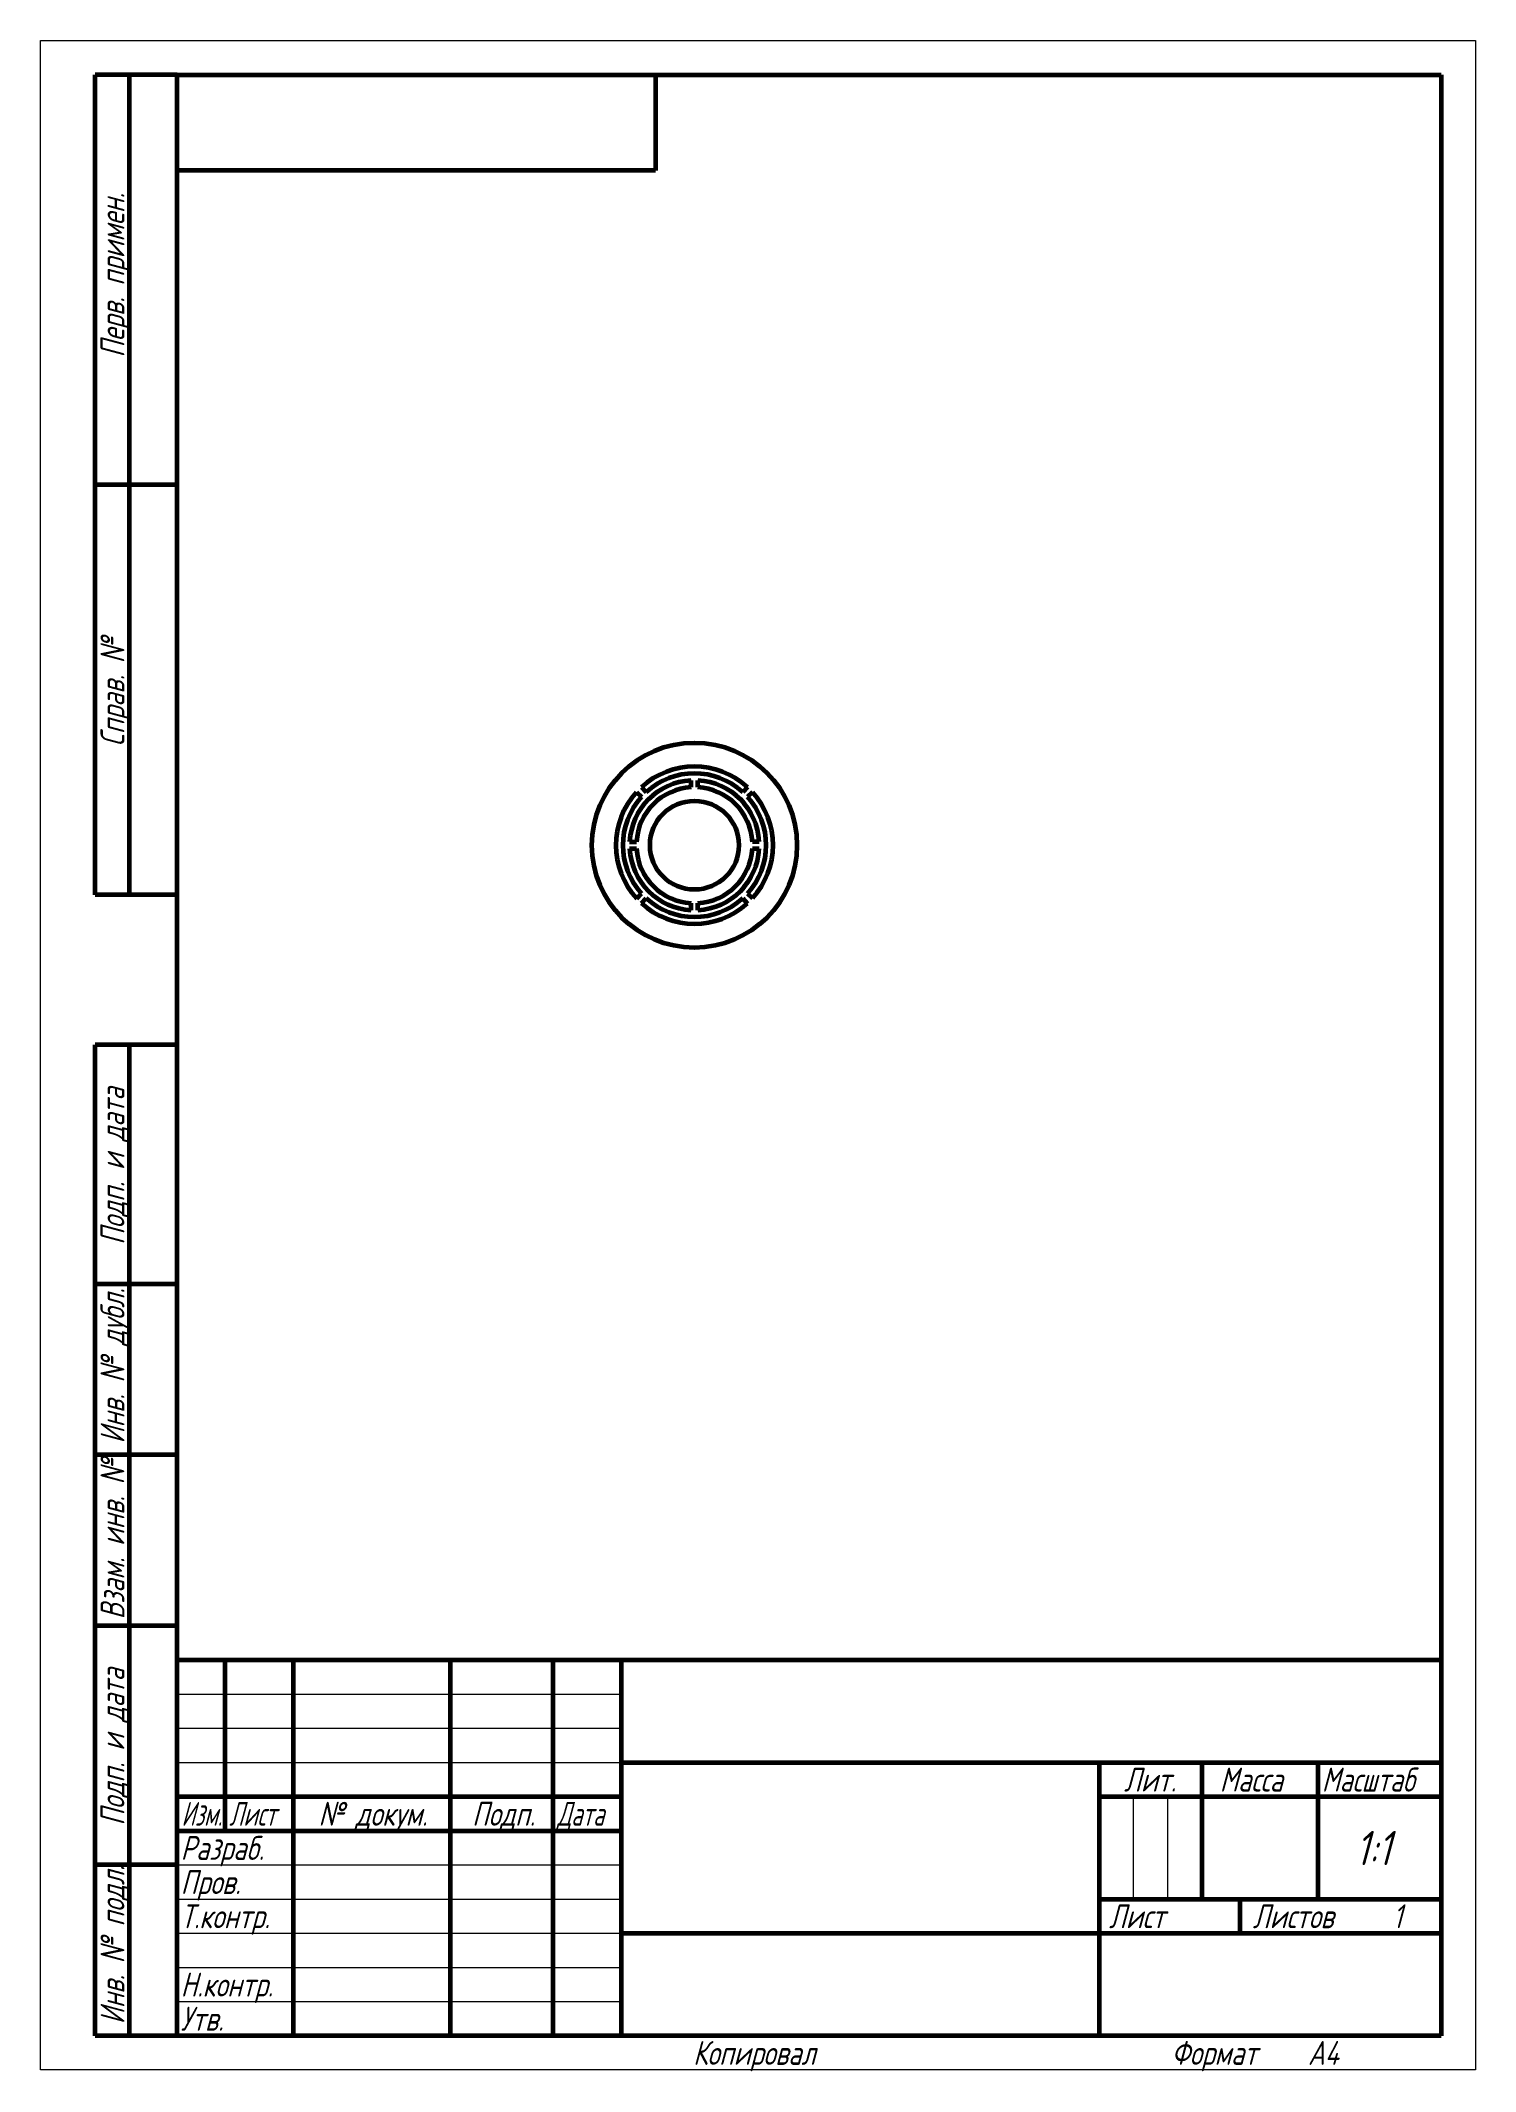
# Model space of a CAD drawing. Header units: millimetres. Extents: x 0 to 210, y 0 to 297.
import ezdxf

# ---------------------------------------------------------------- set-up
doc = ezdxf.new("R2010")
doc.units = ezdxf.units.MM
doc.linetypes.add('K5LT_BASIC', pattern=[0])
doc.linetypes.add('K5LT_THIN', pattern=[0])
doc.styles.add('KTEXTSTYLE', font='GOST_AU.SHX', dxfattribs={"width": 0.96, "height": 5})

# ---------------------------------------------------------------- blocks, each defined once
blk = doc.blocks.new('U0')
at = {"color": 7, "linetype": 'K5LT_THIN', "lineweight": 18}
for p, q in [((0, 0), (0, 297)), ((0, 297), (210, 297)), ((210, 297), (210, 0)), ((20, 55), (85, 55)), ((20, 50), (85, 50)), ((20, 45), (85, 45)), ((159.96, 25), (159.96, 40)), ((164.98, 25), (164.98, 40)), ((20, 30), (85, 30)), ((20, 25), (85, 25)), ((20, 20), (85, 20)), ((20, 15), (85, 15)), ((20, 10), (85, 10)), ((210, 0), (0, 0))]:
    blk.add_line(p, q, dxfattribs=at)
at = {"color": 150, "linetype": 'K5LT_BASIC', "lineweight": 60, "true_color": 0x0080ff}
for p, q in [((8, 172), (8, 292)), ((20, 292), (8, 292)), ((13, 172), (13, 292)), ((20, 5), (20, 292)), ((20, 292), (205, 292)), ((90, 292), (90, 278)), ((205, 292), (205, 5)), ((90, 278), (20, 278)), ((20, 232), (8, 232)), ((20, 172), (8, 172)), ((8, 5), (8, 150)), ((20, 150), (8, 150)), ((13, 5), (13, 150)), ((20, 115), (8, 115)), ((20, 90), (8, 90)), ((20, 65), (8, 65)), ((20, 60), (205, 60)), ((20, 5), (20, 60)), ((27, 35), (27, 60)), ((37, 5), (37, 60)), ((60, 5), (60, 60)), ((75, 5), (75, 60)), ((85, 5), (85, 60)), ((85, 45), (205, 45)), ((155, 5), (155, 45)), ((170, 25), (170, 45)), ((187, 25), (187, 45)), ((20, 40), (85, 40)), ((155, 40), (170, 40)), ((170, 40), (205, 40)), ((20, 35), (85, 35)), ((20, 30), (8, 30)), ((155, 25), (205, 25)), ((175.57, 20), (175.57, 25)), ((85, 20), (155, 20)), ((155, 20), (205, 20)), ((20, 5), (8, 5)), ((205, 5), (20, 5))]:
    blk.add_line(p, q, dxfattribs=at)
at = {"color": 7, "char_height": 3.5, "attachment_point": 1, "rotation": 90, "style": 'KTEXTSTYLE'}
for s, insert in [('\\H3.5;\\W0.965;\\Q15;\\Q15;Перв. примен.', (8.77, 250.61)), ('\\H3.5;\\W0.965;\\Q15;\\Q15;Справ. №', (8.77, 193.68)), ('\\H3.5;\\W0.965;\\Q15;\\Q15;Подп. и дата', (8.77, 120.75)), ('\\H3.5;\\W0.965;\\Q15;\\Q15;Инв. № дубл.', (8.77, 91.67)), ('\\H3.5;\\W0.965;\\Q15;\\Q15;Взам. инв. №', (8.77, 65.94)), ('\\H3.5;\\W0.965;\\Q15;\\Q15;Подп. и дата', (8.77, 35.75)), ('\\H3.5;\\W0.965;\\Q15;\\Q15;Инв. № подл.', (8.77, 6.67))]:
    blk.add_mtext(s, dxfattribs=dict(at, insert=insert))
at = {"color": 7, "attachment_point": 1, "style": 'KTEXTSTYLE'}
for s, insert, char_height in [('\\H3.5;\\W0.965;\\Q15;\\Q15;Лит.', (158.56, 44.23), 3.5), ('\\H3.5;\\W0.965;\\Q15;\\Q15;Масса', (172.58, 44.23), 3.5), ('\\H3.5;\\W0.965;\\Q15;\\Q15;\\W0.941;Масштаб', (187.52, 44.23), 3.5), ('\\H3.5;\\W0.965;\\Q15;\\Q15;\\W0.797;Изм.', (20.61, 39.23), 3.5), ('\\H3.5;\\W0.965;\\Q15;\\Q15;\\W0.807;Лист', (27.6, 39.23), 3.5), ('\\H3.5;\\W0.965;\\Q15;\\Q15;№ докум.', (40.67, 39.23), 3.5), ('\\H3.5;\\W0.965;\\Q15;\\Q15;Подп.', (63.15, 39.23), 3.5), ('\\H3.5;\\W0.965;\\Q15;\\Q15;\\W0.807;Дата', (75.6, 39.23), 3.5), ('\\H3.5;\\W0.965;\\Q15;\\Q15;Разраб.', (20.5, 34.23), 3.5), ('\\H3.5;\\W0.965;\\Q15;\\Q15;\\H5.00;1:1', (192.44, 34.97), 5), ('\\H3.5;\\W0.965;\\Q15;\\Q15;Пров.', (20.5, 29.23), 3.5), ('\\H3.5;\\W0.965;\\Q15;\\Q15;Т.контр.', (20.5, 24.23), 3.5), ('\\H3.5;\\W0.965;\\Q15;\\Q15;Лист', (156.36, 24.23), 3.5), ('\\H3.5;\\W0.965;\\Q15;\\Q15;Листов', (177.41, 24.23), 3.5), ('\\H3.5;\\W0.965;\\Q15;\\Q15;1', (197.91, 24.23), 3.5), ('\\H3.5;\\W0.965;\\Q15;\\Q15;Н.контр.', (20.5, 14.23), 3.5), ('\\H3.5;\\W0.965;\\Q15;\\Q15;Утв.', (20.5, 9.23), 3.5), ('\\H3.5;\\W0.965;\\Q15;\\Q15;Копировал', (95.5, 4.23), 3.5), ('\\H3.5;\\W0.965;\\Q15;\\Q15;Формат', (165.5, 4.23), 3.5), ('\\H3.5;\\W0.965;\\Q15;\\Q15;A4', (185.5, 4.23), 3.5)]:
    blk.add_mtext(s, dxfattribs=dict(at, insert=insert, char_height=char_height))

msp = doc.modelspace()

# ---------------------------------------------------------------- linework, layer by layer
at = {"color": 150, "linetype": 'K5LT_BASIC', "lineweight": 60, "true_color": 0x0080ff}
for p, q in [((87.93, 187.72), (88.64, 187.01)), ((95.2, 187.73), (95.2, 188.73)), ((96.2, 187.73), (96.2, 188.73)), ((103.47, 187.72), (102.76, 187.01)), ((87.22, 187.01), (87.93, 186.3)), ((104.18, 187.01), (103.47, 186.3)), ((86.21, 179.74), (87.22, 179.74)), ((86.21, 178.74), (87.22, 178.74)), ((105.19, 179.74), (104.19, 179.74)), ((104.19, 178.74), (105.19, 178.74)), ((87.25, 171.44), (87.93, 172.18)), ((87.93, 170.76), (88.64, 171.47)), ((95.2, 169.75), (95.2, 170.76)), ((96.2, 169.75), (96.2, 170.76)), ((102.76, 171.47), (103.44, 170.73)), ((103.47, 172.18), (104.18, 171.47))]:
    msp.add_line(p, q, dxfattribs=at)
for radius in [15, 6.5]:
    msp.add_circle((95.7, 179.24), radius, dxfattribs=at)
for radius, start, end in [(11.5, 47.4919, 132.5081), (9.5, 93.017, 176.983), (8.5, 93.3723, 176.6277), (10.5, 47.7294, 132.2706), (9.5, 3.017, 86.983), (8.5, 3.3723, 86.6277), (11.5, 137.4919, 222.7076), (10.5, 137.7294, 222.2706), (10.5, 317.7294, 42.2706), (11.5, 317.4919, 42.5081), (9.5, 183.017, 266.983), (8.5, 183.3723, 266.6277), (8.5, 273.3723, 356.6277), (9.5, 273.017, 356.983), (11.5, 227.4919, 312.2706), (10.5, 227.7294, 312.2706)]:
    msp.add_arc((95.7, 179.24), radius, start, end, dxfattribs=at)

# ---------------------------------------------------------------- block references
msp.add_blockref('U0', (0, 0))

doc.saveas('drawing.dxf')
